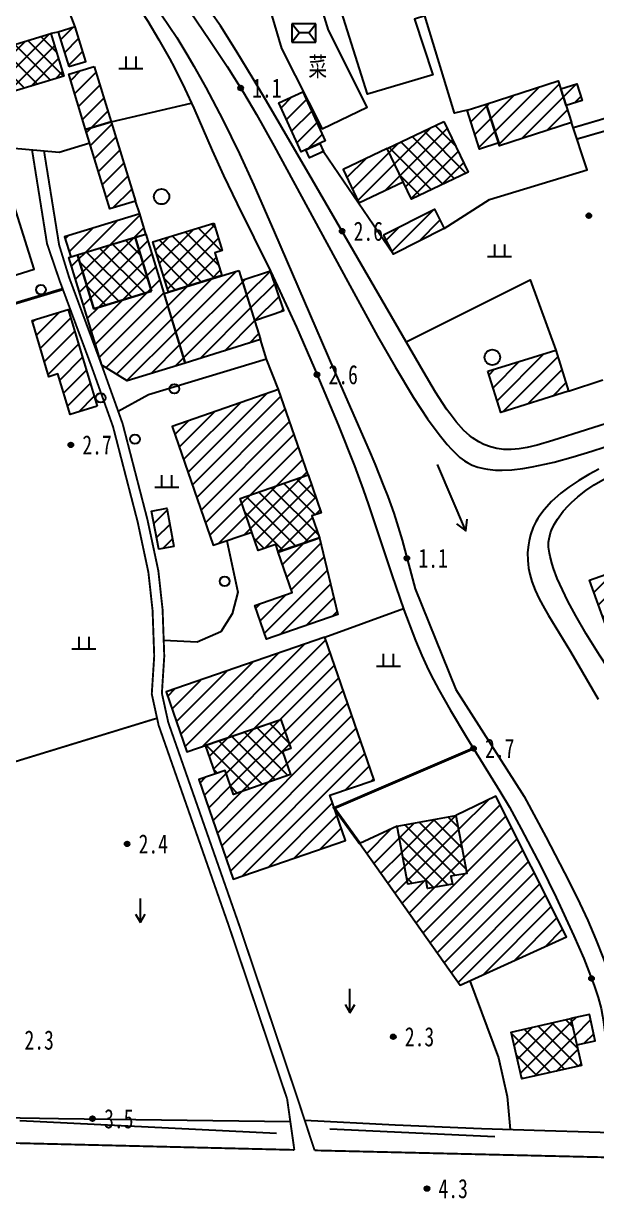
# Model space of a CAD drawing. Header units: metres. Extents: x 494039 to 619385, y 3351420 to 3402703.
# Drawn here: x 585342.3 to 585461.7, y 3394468.6 to 3394713.4 of the extents above; entities that cross this region are included whole.
import ezdxf
from ezdxf.enums import TextEntityAlignment as Align

# ---------------------------------------------------------------- set-up
doc = ezdxf.new("R2010")
doc.units = ezdxf.units.M
for name, pattern in [('2430', [0]), ('2450', [0]), ('4410a', [0]), ('4430', [0]), ('8521', [0]), ('9376', [0]), ('9610', [0])]:
    doc.linetypes.add(name, pattern=pattern)
for name, color, linetype in [('210100', 130, 'Continuous'), ('261000', 141, 'Continuous'), ('261301', 141, 'Continuous'), ('310300', 8, 'Continuous'), ('310500', 8, 'Continuous'), ('330400', 8, 'Continuous'), ('380201', 8, '2430'), ('380202', 8, '2450'), ('420500', 8, 'Continuous'), ('440100', 8, 'Continuous'), ('440300', 8, '4430'), ('510301', 8, 'Continuous'), ('720100', 8, 'Continuous'), ('760201', 8, '8521'), ('810100', 8, '9610'), ('810200', 8, 'Continuous'), ('810301', 8, 'Continuous'), ('810302', 8, 'Continuous'), ('810501', 8, 'Continuous'), ('810510', 8, 'Continuous')]:
    doc.layers.add(name, color=color, linetype=linetype)
pattern_1 = [(45, (0, 0), (-1.767766953, 1.767766953), []), (135, (0, 0), (-1.767766953, -1.767766953), [])]
pattern_2 = [(45, (0, 0), (-1.767766953, 1.767766953), [])]

# ---------------------------------------------------------------- blocks, each defined once
blk = doc.blocks.new('gc170')
at = {"linetype": 'Continuous'}
blk.add_circle((0, 0), 0.5, dxfattribs=at)
blk = doc.blocks.new('gu')
at = {"flags": 128}
for points in [[(3.75, 0), (-3.75, 0)], [(2.71, -0.6), (3.75, 0), (3.75, 0), (2.71, 0.6)]]:
    blk.add_lwpolyline(points, dxfattribs=at)
blk = doc.blocks.new('p_point')
for radius in [0.25, 0.2, 0.15, 0.1, 0.05]:
    blk.add_circle((0, 0), radius)
blk.add_point((0, 0))
blk = doc.blocks.new('gc120')
for p, q in [((0, 0), (0, 2.5)), ((-0.5, 0.87), (0, 0)), ((0, 0), (0.5, 0.87))]:
    blk.add_line(p, q)
blk = doc.blocks.new('vm')
at = {"linetype": 'Continuous'}
for p, q in [((-0.5, 0), (-0.5, 1.3)), ((0.5, 1.3), (0.5, 0)), ((1.25, 0), (-1.25, 0))]:
    blk.add_line(p, q, dxfattribs=at)
blk = doc.blocks.new('v1')
blk.add_circle((0, 0), 0.8)
blk = doc.blocks.new('mf')
for p, q in [((1.25, 0.95), (-1.25, 0.95)), ((-1.25, 0.95), (-1.25, -0.95)), ((0.5, 0), (-0.5, 0)), ((1.25, -0.95), (1.25, 0.95)), ((-1.25, -0.95), (1.25, -0.95))]:
    blk.add_line(p, q)
at = {"flags": 128}
for points in [[(-1.25, -0.95), (-0.5, 0), (-1.25, 0.95)], [(1.25, -0.95), (0.5, 0), (1.25, 0.95)]]:
    blk.add_lwpolyline(points, dxfattribs=at)
blk = doc.blocks.new('1-3&1-4')
at = {"layer": '310300', "linetype": 'Continuous'}
h = blk.add_hatch(dxfattribs=at)
h.set_pattern_fill('ANSI31', color=8, scale=20, style=0)
h.set_pattern_definition(pattern_2)
h.paths.add_polyline_path([(585351.7647, 3394704.4307), (585355.2574, 3394705.5086), (585353.0409, 3394712.6909), (585349.5482, 3394711.613)])
h = blk.add_hatch(dxfattribs=at)
h.set_pattern_fill('ANSI31', color=8, scale=20, style=0)
h.set_pattern_definition(pattern_2)
h.paths.add_polyline_path([(585357.0475, 3394704.4489), (585360.5641, 3394692.9301), (585355.2547, 3394691.3092), (585351.7382, 3394702.828)])
h = blk.add_hatch(dxfattribs=at)
h.set_pattern_fill('ANSI31', color=8, scale=20, style=0)
h.set_pattern_definition(pattern_2)
h.paths.add_polyline_path([(585438.7116, 3394696.6021), (585453.7372, 3394701.4246), (585456.5169, 3394692.7637), (585441.4914, 3394687.9412)])
h = blk.add_hatch(dxfattribs=at)
h.set_pattern_fill('ANSI31', color=8, scale=20, style=0)
h.set_pattern_definition(pattern_2)
h.paths.add_polyline_path([(585455.3767, 3394696.3164), (585454.2608, 3394699.7931), (585457.5796, 3394700.8582), (585458.6954, 3394697.3815)])
h = blk.add_hatch(dxfattribs=at)
h.set_pattern_fill('ANSI31', color=8, scale=20, style=0)
h.set_pattern_definition(pattern_2)
h.paths.add_polyline_path([(585400.5292, 3394699.1369), (585405.1854, 3394688.9412), (585400.1591, 3394686.6458), (585395.5028, 3394696.8415)])
h = blk.add_hatch(dxfattribs=at)
h.set_pattern_fill('ANSI31', color=8, scale=20, style=0)
h.set_pattern_definition(pattern_2)
h.paths.add_polyline_path([(585438.7116, 3394696.6021), (585441.3083, 3394688.5115), (585437.323, 3394687.2324), (585434.7264, 3394695.323)])
h = blk.add_hatch(dxfattribs=at)
h.set_pattern_fill('ANSI31', color=8, scale=20, style=0)
h.set_pattern_definition(pattern_2)
h.paths.add_polyline_path([(585355.2547, 3394691.3092), (585360.5641, 3394692.9301), (585365.6116, 3394676.3963), (585360.3023, 3394674.7754)])
h = blk.add_hatch(dxfattribs=at)
h.set_pattern_fill('ANSI31', color=8, scale=20, style=0)
h.set_pattern_definition(pattern_2)
h.paths.add_polyline_path([(585401.1383, 3394687.093), (585404.0674, 3394688.4306), (585404.844, 3394686.7301), (585401.9149, 3394685.3925)])
h = blk.add_hatch(dxfattribs=at)
h.set_pattern_fill('ANSI31', color=8, scale=20, style=0)
h.set_pattern_definition(pattern_2)
h.paths.add_polyline_path([(585421.4132, 3394680.4035), (585418.0804, 3394687.3782), (585408.8739, 3394682.9791), (585412.2066, 3394676.0043)])
h = blk.add_hatch(dxfattribs=at)
h.set_pattern_fill('ANSI31', color=8, scale=20, style=0)
h.set_pattern_definition(pattern_2)
h.paths.add_polyline_path([(585367.795, 3394669.5335), (585366.5148, 3394673.7413), (585350.8612, 3394668.9789), (585352.1414, 3394664.7711)])
h = blk.add_hatch(dxfattribs=at)
h.set_pattern_fill('ANSI31', color=8, scale=20, style=0)
h.set_pattern_definition(pattern_2)
h.paths.add_polyline_path([(585417.3313, 3394669.3406), (585427.9069, 3394674.7153), (585429.9481, 3394670.699), (585419.3725, 3394665.3242)])
h = blk.add_hatch(dxfattribs=at)
h.set_pattern_fill('ANSI31', color=8, scale=20, style=0)
h.set_pattern_definition(pattern_2)
h.paths.add_polyline_path([(585368.9867, 3394657.6228), (585365.5691, 3394668.8563), (585367.8098, 3394669.538), (585375.9858, 3394642.6641), (585363.8844, 3394638.9824), (585358.5914, 3394642.2404), (585351.7711, 3394664.6585), (585353.5226, 3394665.1914), (585356.9402, 3394653.9578)])
h = blk.add_hatch(dxfattribs=at)
h.set_pattern_fill('ANSI31', color=8, scale=20, style=0)
h.set_pattern_definition(pattern_2)
h.paths.add_polyline_path([(585387.1827, 3394661.9677), (585391.6709, 3394647.5453), (585375.9858, 3394642.6641), (585371.5893, 3394657.1151)])
h = blk.add_hatch(dxfattribs=at)
h.set_pattern_fill('ANSI31', color=8, scale=20, style=0)
h.set_pattern_definition(pattern_2)
h.paths.add_polyline_path([(585387.8474, 3394659.8316), (585390.428, 3394651.5391), (585396.5325, 3394653.5988), (585393.7639, 3394661.8233)])
h = blk.add_hatch(dxfattribs=at)
h.set_pattern_fill('ANSI31', color=8, scale=20, style=0)
h.set_pattern_definition(pattern_2)
h.paths.add_polyline_path([(585357.6787, 3394633.667), (585351.9939, 3394631.9618), (585349.47, 3394640.3758), (585347.6149, 3394639.8193), (585344.1003, 3394651.536), (585351.6402, 3394653.7977)])
h = blk.add_hatch(dxfattribs=at)
h.set_pattern_fill('ANSI31', color=8, scale=20, style=0)
h.set_pattern_definition(pattern_2)
h.paths.add_polyline_path([(585439.0544, 3394640.9719), (585453.2058, 3394645.3666), (585455.8767, 3394636.7662), (585441.7253, 3394632.3715)])
h = blk.add_hatch(dxfattribs=at)
h.set_pattern_fill('ANSI31', color=8, scale=20, style=0)
h.set_pattern_definition(pattern_2)
h.paths.add_polyline_path([(585401.6109, 3394619.3401), (585395.4577, 3394637.125), (585373.2793, 3394629.4517), (585381.8498, 3394604.6798), (585389.8601, 3394607.4512), (585387.4427, 3394614.4382)])
h = blk.add_hatch(dxfattribs=at)
h.set_pattern_fill('ANSI31', color=8, scale=20, style=0)
h.set_pattern_definition(pattern_2)
h.paths.add_polyline_path([(585373.6418, 3394604.4609), (585370.484, 3394603.8646), (585368.9844, 3394611.806), (585372.1422, 3394612.4023)])
h = blk.add_hatch(dxfattribs=at)
h.set_pattern_fill('ANSI31', color=8, scale=20, style=0)
h.set_pattern_definition(pattern_2)
h.paths.add_polyline_path([(585403.9601, 3394606.2574), (585407.8206, 3394590.2497), (585392.9563, 3394585.1069), (585390.5192, 3394592.1509), (585398.2862, 3394594.8381), (585395.3643, 3394603.2834)])
h = blk.add_hatch(dxfattribs=at)
h.set_pattern_fill('ANSI31', color=8, scale=20, style=0)
h.set_pattern_definition(pattern_2)
h.paths.add_polyline_path([(585469.8716, 3394588.4422), (585464.1886, 3394586.414), (585460.2619, 3394597.4168), (585465.9449, 3394599.445)])
h = blk.add_hatch(dxfattribs=at)
h.set_pattern_fill('ANSI31', color=8, scale=20, style=0)
h.set_pattern_definition(pattern_2)
h.paths.add_polyline_path([(585395.9061, 3394568.4236), (585398.0111, 3394562.3186), (585396.2959, 3394561.7272), (585397.9607, 3394556.899), (585386.0665, 3394552.7979), (585384.3473, 3394557.784), (585378.8489, 3394555.8882), (585386.0077, 3394535.1258), (585409.3762, 3394543.1833), (585406.1297, 3394552.5986), (585415.352, 3394555.7785), (585405.0958, 3394585.524), (585372.06, 3394574.1333), (585376.3532, 3394561.6818)])
h = blk.add_hatch(dxfattribs=at)
h.set_pattern_fill('ANSI31', color=8, scale=20, style=0)
h.set_pattern_definition(pattern_2)
h.paths.add_polyline_path([(585432.4114, 3394548.4163), (585434.6536, 3394536.333), (585431.3673, 3394535.7232), (585431.6667, 3394534.1099), (585426.4896, 3394533.1492), (585426.1819, 3394534.8076), (585422.3622, 3394534.0988), (585420.1284, 3394546.1371), (585412.3893, 3394542.5441), (585433.2676, 3394513.0334), (585455.4506, 3394523.0808), (585440.6865, 3394552.4398)])
h = blk.add_hatch(dxfattribs=at)
h.set_pattern_fill('ANSI31', color=8, scale=20, style=0)
h.set_pattern_definition(pattern_2)
h.paths.add_polyline_path([(585456.3616, 3394506.0683), (585457.5996, 3394500.5887), (585461.4431, 3394501.457), (585460.2052, 3394506.9366)])
at = {"layer": '310500', "linetype": 'Continuous'}
h = blk.add_hatch(dxfattribs=at)
h.set_pattern_fill('ANSI37', color=8, scale=20, style=0)
h.set_pattern_definition(pattern_1)
h.paths.add_polyline_path([(585348.0124, 3394711.3416), (585350.7392, 3394702.4635), (585339.255, 3394698.9363), (585336.5283, 3394707.8145)])
h = blk.add_hatch(dxfattribs=at)
h.set_pattern_fill('ANSI37', color=8, scale=20, style=0)
h.set_pattern_definition(pattern_1)
h.paths.add_polyline_path([(585429.8596, 3394693.0067), (585434.9206, 3394682.4151), (585423.1414, 3394676.7867), (585418.0804, 3394687.3782)])
h = blk.add_hatch(dxfattribs=at)
h.set_pattern_fill('ANSI37', color=8, scale=20, style=0)
h.set_pattern_definition(pattern_1)
h.paths.add_polyline_path([(585381.9464, 3394671.8349), (585383.7307, 3394666.1011), (585382.1814, 3394665.619), (585383.6589, 3394660.8711), (585372.5235, 3394657.4058), (585369.2617, 3394667.8874)])
h = blk.add_hatch(dxfattribs=at)
h.set_pattern_fill('ANSI37', color=8, scale=20, style=0)
h.set_pattern_definition(pattern_1)
h.paths.add_polyline_path([(585368.9867, 3394657.6228), (585356.9402, 3394653.9578), (585353.5226, 3394665.1914), (585365.5691, 3394668.8563)])
h = blk.add_hatch(dxfattribs=at)
h.set_pattern_fill('ANSI37', color=8, scale=20, style=0)
h.set_pattern_definition(pattern_1)
h.paths.add_polyline_path([(585401.6109, 3394619.3401), (585404.3305, 3394611.4795), (585402.3861, 3394610.8068), (585403.9601, 3394606.2574), (585395.3928, 3394603.2933), (585394.8442, 3394604.8787), (585391.1878, 3394603.6137), (585387.4427, 3394614.4382)])
h = blk.add_hatch(dxfattribs=at)
h.set_pattern_fill('ANSI37', color=8, scale=20, style=0)
h.set_pattern_definition(pattern_1)
h.paths.add_polyline_path([(585395.9061, 3394568.4236), (585398.0111, 3394562.3186), (585396.2959, 3394561.7272), (585397.9607, 3394556.899), (585386.0665, 3394552.7979), (585384.3473, 3394557.784), (585382.299, 3394557.0778), (585380.2485, 3394563.0249)])
h = blk.add_hatch(dxfattribs=at)
h.set_pattern_fill('ANSI37', color=8, scale=20, style=0)
h.set_pattern_definition(pattern_1)
h.paths.add_polyline_path([(585432.4114, 3394548.4163), (585434.6536, 3394536.333), (585431.3673, 3394535.7232), (585431.6667, 3394534.1099), (585426.4896, 3394533.1492), (585426.1819, 3394534.8076), (585422.3622, 3394534.0988), (585420.1284, 3394546.1371)])
h = blk.add_hatch(dxfattribs=at)
h.set_pattern_fill('ANSI37', color=8, scale=20, style=0)
h.set_pattern_definition(pattern_1)
h.paths.add_polyline_path([(585456.3616, 3394506.0683), (585458.5659, 3394496.3112), (585446.1418, 3394493.5043), (585443.9375, 3394503.2614)])
at = {"layer": '210100', "color": 141, "linetype": 'Continuous', "flags": 128}
for points, elevation in [([(585367.0064, 3394730.6834), (585381.0083, 3394710.0841), (585384.7427, 3394704.4193), (585388.1121, 3394699.0415), (585390.8252, 3394694.4185), (585394.5023, 3394687.8723), (585409.8659, 3394659.5659), (585416.0922, 3394648.2655), (585419.7586, 3394641.8419), (585423.5682, 3394635.5111), (585426.5132, 3394631.0252), (585428.8931, 3394627.7781), (585430.604, 3394625.6987), (585431.5088, 3394624.6929), (585432.1677, 3394624.0059), (585433.2394, 3394623.0067), (585434.1861, 3394622.2775), (585434.8687, 3394621.8502), (585435.7754, 3394621.4021), (585436.9734, 3394620.9683), (585438.2231, 3394620.658), (585438.9891, 3394620.5244), (585440.6668, 3394620.3532), (585442.0148, 3394620.3182), (585444.0407, 3394620.408), (585446.3147, 3394620.6716), (585448.3045, 3394621.0071), (585450.9365, 3394621.5596), (585452.9002, 3394622.0366), (585456.8056, 3394623.1119), (585460.6854, 3394624.3078), (585463.258, 3394625.1565)], 1.2211), ([(585462.2077, 3394620.5188), (585460.0691, 3394619.4211), (585457.9841, 3394618.2175), (585455.8991, 3394616.8252), (585454.2523, 3394615.5508), (585452.3347, 3394613.8101), (585450.7867, 3394612.1018), (585449.8745, 3394610.8838), (585449.4612, 3394610.2495), (585449.0797, 3394609.5971), (585448.5225, 3394608.4674), (585447.9469, 3394606.8664), (585447.6401, 3394605.6044), (585447.5023, 3394604.8008), (585447.3482, 3394603.1762), (585447.3552, 3394601.5513), (585447.4199, 3394600.7477), (585447.5275, 3394599.9477), (585447.7883, 3394598.677), (585448.2439, 3394597.1273), (585448.576, 3394596.2148), (585448.9458, 3394595.3133), (585449.7794, 3394593.5377), (585450.8734, 3394591.5004), (585451.7105, 3394590.0599), (585456.2549, 3394582.5527), (585462.0299, 3394572.6106)], 1.2211), ([(585371.0761, 3394715.2221), (585374.2191, 3394710.4731), (585376.5381, 3394706.6862), (585377.8224, 3394704.494), (585380.312, 3394700.0599), (585383.8589, 3394693.3091), (585387.2784, 3394686.2538), (585390.2742, 3394679.7111), (585394.6229, 3394669.8392), (585406.9497, 3394641.2114), (585414.3191, 3394624.4577), (585415.5105, 3394621.639), (585417.3424, 3394617.1034), (585418.2119, 3394614.8197), (585419.4387, 3394611.3677), (585420.0974, 3394609.3499), (585421.1725, 3394605.7224), (585423.8994, 3394595.592)], 1.1752)]:
    blk.add_lwpolyline(points, dxfattribs=dict(at, elevation=elevation))
blk.add_lwpolyline([(585423.8994, 3394595.592), (585432.4043, 3394574.6554), (585446.632, 3394552.3538), (585451.1253, 3394543.9575), (585455.0581, 3394536.4593), (585457.6681, 3394531.2509), (585459.8822, 3394526.5037), (585461.5876, 3394522.5397), (585463.1761, 3394518.5293), (585464.3401, 3394515.287), (585464.8749, 3394513.6526), (585465.5996, 3394511.1804), (585466.1127, 3394509.0969), (585466.5231, 3394506.9963), (585467.5553, 3394499.9206), (585468.0482, 3394497.1141), (585468.5748, 3394494.9048), (585468.9835, 3394493.5669), (585469.7548, 3394491.4673), (585470.8884, 3394488.8112), (585476.4789, 3394476.8915)], dxfattribs=at)
at = {"layer": '261000', "color": 141, "linetype": 'Continuous', "flags": 128}
blk.add_lwpolyline([(585390.7147, 3394727.5142), (585383.7025, 3394725.0484), (585371.4987, 3394743.6144), (585366.6501, 3394759.9482), (585361.1765, 3394772.9929), (585385.7363, 3394779.2805), (585456.4607, 3394797.3869), (585481.2062, 3394733.2625), (585428.8188, 3394718.3826), (585425.9245, 3394714.973), (585423.7597, 3394714.3222), (585427.5673, 3394702.7168), (585413.971, 3394698.6503), (585404.8115, 3394727.7555), (585402.6417, 3394726.9691), (585401.6619, 3394729.7407), (585391.0496, 3394725.9918)], close=True, dxfattribs=at)
at = {"layer": '310300', "color": 8, "linetype": 'Continuous', "flags": 128}
for points, elevation in [([(585351.7647, 3394704.4307), (585355.2574, 3394705.5086), (585353.0409, 3394712.6909), (585349.5482, 3394711.613)], 5.7326), ([(585357.0475, 3394704.4489), (585360.5641, 3394692.9301), (585355.2547, 3394691.3092), (585351.7382, 3394702.828)], 5.7326), ([(585438.7116, 3394696.6021), (585453.7372, 3394701.4246), (585456.5169, 3394692.7637), (585441.4914, 3394687.9412)], 5.9597), ([(585400.5292, 3394699.1369), (585405.1854, 3394688.9412), (585400.1591, 3394686.6458), (585395.5028, 3394696.8415)], 5.2711), ([(585355.2547, 3394691.3092), (585360.5641, 3394692.9301), (585365.6116, 3394676.3963), (585360.3023, 3394674.7754)], 5.0961), ([(585401.1383, 3394687.093), (585404.0674, 3394688.4306), (585404.844, 3394686.7301), (585401.9149, 3394685.3925)], 5.2711), ([(585421.4132, 3394680.4035), (585418.0804, 3394687.3782), (585408.8739, 3394682.9791), (585412.2066, 3394676.0043)], 5.2711), ([(585367.795, 3394669.5335), (585366.5148, 3394673.7413), (585350.8612, 3394668.9789), (585352.1414, 3394664.7711)], 5.7749), ([(585417.3313, 3394669.3406), (585427.9069, 3394674.7153), (585429.9481, 3394670.699), (585419.3725, 3394665.3242)], 5.2711), ([(585368.9867, 3394657.6228), (585365.5691, 3394668.8563), (585367.8098, 3394669.538), (585375.9858, 3394642.6641), (585363.8844, 3394638.9824), (585358.5914, 3394642.2404), (585351.7711, 3394664.6585), (585353.5226, 3394665.1914), (585356.9402, 3394653.9578)], 5.7749), ([(585387.1827, 3394661.9677), (585391.6709, 3394647.5453), (585375.9858, 3394642.6641), (585371.5893, 3394657.1151)], 5.7749), ([(585387.8474, 3394659.8316), (585390.428, 3394651.5391), (585396.5325, 3394653.5988), (585393.7639, 3394661.8233)], 5.5056), ([(585357.6787, 3394633.667), (585351.9939, 3394631.9618), (585349.47, 3394640.3758), (585347.6149, 3394639.8193), (585344.1003, 3394651.536), (585351.6402, 3394653.7977)], 5.5056), ([(585439.0544, 3394640.9719), (585453.2058, 3394645.3666), (585455.8767, 3394636.7662), (585441.7253, 3394632.3715)], 6.81), ([(585401.6109, 3394619.3401), (585395.4577, 3394637.125), (585373.2793, 3394629.4517), (585381.8498, 3394604.6798), (585389.8601, 3394607.4512), (585387.4427, 3394614.4382)], 5.5056), ([(585373.6418, 3394604.4609), (585370.484, 3394603.8646), (585368.9844, 3394611.806), (585372.1422, 3394612.4023)], 5.5056), ([(585403.9601, 3394606.2574), (585407.8206, 3394590.2497), (585392.9563, 3394585.1069), (585390.5192, 3394592.1509), (585398.2862, 3394594.8381), (585395.3643, 3394603.2834)], 6.0347), ([(585469.8716, 3394588.4422), (585464.1886, 3394586.414), (585460.2619, 3394597.4168), (585465.9449, 3394599.445)], 5.899), ([(585395.9061, 3394568.4236), (585398.0111, 3394562.3186), (585396.2959, 3394561.7272), (585397.9607, 3394556.899), (585386.0665, 3394552.7979), (585384.3473, 3394557.784), (585378.8489, 3394555.8882), (585386.0077, 3394535.1258), (585409.3762, 3394543.1833), (585406.1297, 3394552.5986), (585415.352, 3394555.7785), (585405.0958, 3394585.524), (585372.06, 3394574.1333), (585376.3532, 3394561.6818)], 6.0347), ([(585432.4114, 3394548.4163), (585434.6536, 3394536.333), (585431.3673, 3394535.7232), (585431.6667, 3394534.1099), (585426.4896, 3394533.1492), (585426.1819, 3394534.8076), (585422.3622, 3394534.0988), (585420.1284, 3394546.1371), (585412.3893, 3394542.5441), (585433.2676, 3394513.0334), (585455.4506, 3394523.0808), (585440.6865, 3394552.4398)], 6.0347), ([(585456.3616, 3394506.0683), (585457.5996, 3394500.5887), (585461.4431, 3394501.457), (585460.2052, 3394506.9366)], 7.5914)]:
    blk.add_lwpolyline(points, close=True, dxfattribs=dict(at, elevation=elevation))
for points in [[(585455.3767, 3394696.3164), (585454.2608, 3394699.7931), (585457.5796, 3394700.8582), (585458.6954, 3394697.3815)], [(585438.7116, 3394696.6021), (585441.3083, 3394688.5115), (585437.323, 3394687.2324), (585434.7264, 3394695.323)]]:
    blk.add_lwpolyline(points, close=True, dxfattribs=at)
at = {"layer": '310500', "color": 8, "linetype": 'Continuous', "flags": 128}
blk.add_lwpolyline([(585348.0124, 3394711.3416), (585350.7392, 3394702.4635), (585339.255, 3394698.9363), (585336.5283, 3394707.8145)], close=True, dxfattribs=at)
for points, elevation in [([(585429.8596, 3394693.0067), (585434.9206, 3394682.4151), (585423.1414, 3394676.7867), (585418.0804, 3394687.3782)], 11.6246), ([(585381.9464, 3394671.8349), (585383.7307, 3394666.1011), (585382.1814, 3394665.619), (585383.6589, 3394660.8711), (585372.5235, 3394657.4058), (585369.2617, 3394667.8874)], 13.5287), ([(585368.9867, 3394657.6228), (585356.9402, 3394653.9578), (585353.5226, 3394665.1914), (585365.5691, 3394668.8563)], 14.9805), ([(585401.6109, 3394619.3401), (585404.3305, 3394611.4795), (585402.3861, 3394610.8068), (585403.9601, 3394606.2574), (585395.3928, 3394603.2933), (585394.8442, 3394604.8787), (585391.1878, 3394603.6137), (585387.4427, 3394614.4382)], 14.5115), ([(585395.9061, 3394568.4236), (585398.0111, 3394562.3186), (585396.2959, 3394561.7272), (585397.9607, 3394556.899), (585386.0665, 3394552.7979), (585384.3473, 3394557.784), (585382.299, 3394557.0778), (585380.2485, 3394563.0249)], 14.098), ([(585432.4114, 3394548.4163), (585434.6536, 3394536.333), (585431.3673, 3394535.7232), (585431.6667, 3394534.1099), (585426.4896, 3394533.1492), (585426.1819, 3394534.8076), (585422.3622, 3394534.0988), (585420.1284, 3394546.1371)], 13.741), ([(585456.3616, 3394506.0683), (585458.5659, 3394496.3112), (585446.1418, 3394493.5043), (585443.9375, 3394503.2614)], 10.6826)]:
    blk.add_lwpolyline(points, close=True, dxfattribs=dict(at, elevation=elevation))
at = {"layer": '330400', "color": 8, "linetype": 'Continuous', "flags": 128}
for points, elevation in [([(585391.6998, 3394723.0356), (585396.0568, 3394708.1959), (585404.5123, 3394691.4664), (585413.9135, 3394695.9664), (585405.821, 3394712.0295), (585401.4656, 3394726.3558)], 4.4893), ([(585329.1516, 3394693.8558), (585339.665, 3394660.679), (585344.5571, 3394662.2292), (585334.0437, 3394695.406)], 3.3987)]:
    blk.add_lwpolyline(points, close=True, dxfattribs=dict(at, elevation=elevation))
at = {"layer": '380201', "color": 8, "linetype": '2430', "const_width": 0.6, "flags": 128}
blk.add_lwpolyline([(585436.0739, 3394562.3644), (585407.0517, 3394549.9247), (585412.3893, 3394542.5441)], dxfattribs=at)
at = {"layer": '380202', "color": 8, "linetype": '2450', "flags": 128}
for points in [[(585434.7264, 3394695.323), (585432.1094, 3394694.7336), (585425.9245, 3394714.973), (585428.8188, 3394718.3826), (585481.2062, 3394733.2625)], [(585336.1503, 3394697.9828), (585339.6191, 3394687.4951), (585349.7653, 3394686.6007), (585356.0937, 3394688.5612)], [(585429.9481, 3394670.699), (585439.415, 3394676.7453), (585459.7477, 3394682.9208), (585456.5169, 3394692.7637)], [(585404.844, 3394686.7301), (585419.3725, 3394665.3242)]]:
    blk.add_lwpolyline(points, dxfattribs=at)
at = {"layer": '380202', "color": 8, "linetype": '2450', "elevation": 5.7316, "flags": 128}
blk.add_lwpolyline([(585349.5482, 3394711.613), (585348.0124, 3394711.3416)], dxfattribs=at)
at = {"layer": '420500', "color": 8, "linetype": 'Continuous', "const_width": 0.4, "flags": 128}
for points in [[(585206.3575, 3394482.8922), (585241.4146, 3394482.5547), (585398.7354, 3394478.7138)], [(585402.9546, 3394478.6134), (585471.3618, 3394476.9849)]]:
    blk.add_lwpolyline(points, dxfattribs=at)
at = {"layer": '440100', "color": 8, "linetype": '4410a', "const_width": 0.4, "elevation": 3.5681, "flags": 128}
blk.add_lwpolyline([(585456.866, 3394691.7003), (585488.3429, 3394700.9391), (585493.9622, 3394704.8141)], dxfattribs=at)
at = {"layer": '440100', "color": 8, "linetype": 'Continuous', "const_width": 0.4, "elevation": 3.5681, "flags": 128}
blk.add_lwpolyline([(585457.6434, 3394689.3316), (585490.3392, 3394698.7533), (585496.1269, 3394698.381)], dxfattribs=at)
at = {"layer": '440100', "color": 8, "linetype": '4410a', "const_width": 0.4, "flags": 128}
for points in [[(585344.0755, 3394687.1022), (585347.2049, 3394667.5147), (585349.8457, 3394659.7674)], [(585349.8457, 3394659.7674), (585356.6248, 3394641.5238), (585360.958, 3394629.3925), (585366.0951, 3394609.5283), (585368.3262, 3394599.0491), (585369.1948, 3394591.1527), (585369.539, 3394581.6266), (585369.029, 3394573.6932), (585370.4534, 3394567.1925), (585385.1633, 3394525.1499), (585397.2315, 3394489.3297)], [(585397.2315, 3394489.3297), (585398.7354, 3394478.7138)]]:
    blk.add_lwpolyline(points, dxfattribs=at)
at = {"layer": '440100', "color": 8, "linetype": 'Continuous', "const_width": 0.4, "flags": 128}
for points in [[(585346.5716, 3394686.8822), (585349.7235, 3394667.2611), (585351.8077, 3394660.4965)], [(585351.8077, 3394660.4965), (585358.5914, 3394642.2404), (585362.9608, 3394630.0078), (585368.1329, 3394610.0085), (585370.3953, 3394599.3823), (585371.2838, 3394591.3051), (585371.6346, 3394581.5972), (585371.1367, 3394573.8531), (585372.4706, 3394567.7653), (585387.1432, 3394525.829), (585399.215, 3394489.998)], [(585399.215, 3394489.998), (585402.9546, 3394478.6134)]]:
    blk.add_lwpolyline(points, dxfattribs=at)
at = {"layer": '440300', "color": 8, "linetype": '4430', "const_width": 0.6, "elevation": 3.3525, "flags": 128}
blk.add_lwpolyline([(585350.4804, 3394658.0593), (585265.0988, 3394632.4244), (585166.4862, 3394603.1585)], dxfattribs=at)
at = {"layer": '760201', "color": 8, "linetype": '8521', "flags": 128}
for points in [[(585501.3592, 3394476.4375), (585500.4802, 3394478.9415), (585499.626, 3394481.6294), (585499.3471, 3394482.6457), (585498.9223, 3394484.5263), (585498.6438, 3394486.0987), (585498.4795, 3394487.3366), (585498.2359, 3394490.1475), (585497.9629, 3394494.5421), (585497.8254, 3394496.104), (585497.5362, 3394498.2715), (585497.1534, 3394500.1028), (585496.7836, 3394501.3742), (585496.5158, 3394502.1409), (585495.8924, 3394503.647), (585495.1606, 3394505.1093), (585494.3269, 3394506.5175), (585493.3939, 3394507.8592), (585492.89, 3394508.5007), (585492.1187, 3394509.3852), (585490.9062, 3394510.5925), (585487.7722, 3394513.3677), (585486.2184, 3394514.8777), (585485.569, 3394515.5993), (585484.3608, 3394517.1073), (585482.7266, 3394519.5005), (585481.484, 3394521.5882), (585480.0915, 3394524.1808), (585478.3404, 3394527.7597), (585477.2795, 3394530.0618), (585474.1943, 3394537.133), (585473.9225, 3394537.9997), (585473.8626, 3394538.3386), (585473.856, 3394538.9417), (585473.9937, 3394539.4643), (585474.2661, 3394539.9572), (585474.6861, 3394540.4605), (585475.2933, 3394540.9966), (585475.8826, 3394541.4121), (585476.8339, 3394541.9514), (585477.3975, 3394542.2118), (585478.624, 3394542.6713), (585480.567, 3394543.2398), (585484.1055, 3394544.1187), (585489.1773, 3394545.2075), (585495.7673, 3394546.5452), (585500.8529, 3394547.6749), (585503.7068, 3394548.4128), (585506.4957, 3394549.2629), (585507.8565, 3394549.7453), (585509.8421, 3394550.563), (585511.1202, 3394551.1856), (585512.3534, 3394551.8843), (585513.5328, 3394552.6737), (585514.0992, 3394553.1077), (585517.2721, 3394556.0128), (585518.4543, 3394556.8555), (585519.7087, 3394557.5812), (585521.354, 3394558.3663), (585522.3716, 3394558.7915), (585526.9026, 3394560.4946), (585528.9837, 3394561.3475), (585531.0028, 3394562.3506), (585532.2925, 3394563.1463), (585532.915, 3394563.5934), (585534.0151, 3394564.5234), (585534.956, 3394565.5796), (585535.5053, 3394566.5273), (585535.7263, 3394567.2112), (585535.8008, 3394567.8447), (585535.7748, 3394568.326), (585535.7197, 3394568.6342), (585535.5327, 3394569.1759), (585535.1513, 3394569.7044), (585534.7945, 3394569.9468), (585534.5491, 3394570.0502), (585533.9581, 3394570.1889), (585533.5179, 3394570.2339), (585532.657, 3394570.2586), (585530.8449, 3394570.1945), (585529.098, 3394570.0059), (585527.9629, 3394569.8234), (585525.7474, 3394569.3507), (585523.3175, 3394568.6906), (585519.8694, 3394567.5915), (585502.2803, 3394561.5223), (585499.6644, 3394560.6579), (585495.0422, 3394559.2219), (585491.0093, 3394558.1205), (585488.2632, 3394557.4927), (585486.8665, 3394557.223), (585485.2079, 3394556.9622), (585484.5518, 3394556.9023), (585483.4828, 3394556.92), (585482.7321, 3394557.0657), (585482.2253, 3394557.254), (585481.4683, 3394557.6721), (585480.636, 3394558.2692), (585479.2521, 3394559.41), (585478.375, 3394560.2092), (585476.7093, 3394561.8831), (585474.3795, 3394564.5371), (585472.1906, 3394567.3099), (585468.7372, 3394572.0918), (585465.7578, 3394576.4944), (585462.3146, 3394581.8156), (585459.5697, 3394586.2529), (585457.3802, 3394590.0011), (585455.7282, 3394593.0547), (585454.0341, 3394596.5832), (585453.5233, 3394597.7902), (585452.7515, 3394599.8474), (585452.4469, 3394600.7825), (585452.0122, 3394602.3831), (585451.8771, 3394603.0469), (585451.7236, 3394604.2766), (585451.7193, 3394605.3052), (585451.8003, 3394606.023), (585452.1, 3394607.2486), (585452.3169, 3394607.8487), (585452.8663, 3394609.0223), (585453.5477, 3394610.1582), (585454.7658, 3394611.783), (585455.8369, 3394612.972), (585456.485, 3394613.6179), (585457.7685, 3394614.7691), (585459.4604, 3394616.0793), (585461.2094, 3394617.2535), (585463.0038, 3394618.321), (585465.4521, 3394619.6165), (585469.5341, 3394621.4983), (585473.1634, 3394622.9754), (585482.8857, 3394626.6212), (585484.5562, 3394627.2978), (585487.0235, 3394628.3837), (585489.0295, 3394629.3806), (585491.3509, 3394630.7335), (585493.253, 3394632.0904), (585493.7677, 3394632.5167), (585494.5446, 3394633.2704), (585495.0611, 3394633.9192), (585495.4777, 3394634.645), (585495.7202, 3394635.292), (585495.827, 3394635.746), (585495.9027, 3394636.551), (585495.8838, 3394636.9477), (585495.7584, 3394637.5694), (585495.5654, 3394638.0076), (585495.293, 3394638.3594), (585494.9189, 3394638.6378), (585494.3848, 3394638.8664), (585494.0223, 3394638.9636), (585493.2132, 3394639.0904), (585492.2921, 3394639.1498), (585490.947, 3394639.1064), (585489.6385, 3394638.9305), (585488.783, 3394638.7528), (585487.1033, 3394638.2852), (585484.84, 3394637.4791), (585482.0126, 3394636.3682), (585477.296, 3394634.6189), (585470.776, 3394632.368), (585466.6109, 3394630.9853), (585452.5877, 3394626.5139), (585449.2999, 3394625.5556), (585447.2287, 3394625.0692), (585445.5619, 3394624.7921), (585443.8853, 3394624.6536), (585442.4093, 3394624.6791), (585440.9533, 3394624.8642), (585439.6095, 3394625.1846), (585438.2483, 3394625.6792), (585437.1851, 3394626.2148), (585435.8693, 3394627.0787), (585435.249, 3394627.5659), (585434.0725, 3394628.6331), (585432.4393, 3394630.4225), (585431.1722, 3394632.0449), (585430.4442, 3394633.0616), (585428.1459, 3394636.6059), (585425.5525, 3394640.9935), (585402.5325, 3394680.751), (585392.911, 3394697.2435), (585390.1812, 3394701.8489), (585386.61, 3394707.7328), (585383.3155, 3394712.8879), (585381.5074, 3394715.5504), (585378.2499, 3394720.1505), (585370.1826, 3394731.2181), (585366.4483, 3394736.457), (585365.0837, 3394738.4409), (585362.8843, 3394741.7881), (585360.8297, 3394745.2143), (585360.0788, 3394746.5945), (585358.7001, 3394749.3638), (585357.1082, 3394752.8974), (585355.0272, 3394757.9253), (585349.6599, 3394771.7327), (585347.3377, 3394777.5206), (585345.1292, 3394782.5819), (585342.1356, 3394788.694), (585338.976, 3394794.7263), (585334.5064, 3394802.957), (585329.9343, 3394811.1251), (585326.9406, 3394816.264), (585323.6573, 3394821.5513), (585316.4508, 3394832.3994), (585313.6596, 3394836.686), (585312.4488, 3394838.6208), (585310.6896, 3394841.5786), (585309.7376, 3394843.2905), (585308.6002, 3394845.5095), (585307.6771, 3394847.5718), (585307.0513, 3394849.2498), (585306.5605, 3394850.9521), (585306.2179, 3394852.897), (585306.1439, 3394854.3659), (585306.2312, 3394855.7269), (585306.4548, 3394856.9941), (585306.6213, 3394857.6234), (585307.2116, 3394859.164), (585307.8891, 3394860.28), (585308.3549, 3394860.8092), (585308.7229, 3394861.1279), (585309.3109, 3394861.5043), (585309.692, 3394861.6908), (585310.7123, 3394862.0609), (585311.4258, 3394862.2572), (585331.7287, 3394867.0872), (585338.0341, 3394868.6434), (585361.0993, 3394874.4939), (585372.4825, 3394877.3039), (585399.5365, 3394883.7891), (585403.8755, 3394884.8062), (585408.7895, 3394885.8742), (585410.9751, 3394886.2945), (585414.2458, 3394886.8218), (585416.9567, 3394887.1259), (585419.1098, 3394887.245), (585421.2434, 3394887.217), (585423.3507, 3394886.9976), (585424.9089, 3394886.6735), (585426.5953, 3394886.1197), (585427.7241, 3394885.6017), (585428.7208, 3394885.0174), (585429.5768, 3394884.3857), (585430.1994, 3394883.8195), (585430.923, 3394883.0172), (585431.6069, 3394882.0898), (585432.2532, 3394881.0255), (585433.039, 3394879.3923), (585433.3699, 3394878.5507), (585433.9309, 3394876.8269), (585434.3837, 3394875.0594), (585434.6686, 3394873.7116), (585435.2093, 3394870.5163), (585436.3392, 3394862.6749), (585436.8694, 3394859.9557), (585437.2666, 3394858.3631), (585437.6738, 3394856.978), (585438.1258, 3394855.6099), (585439.1361, 3394852.914), (585440.2521, 3394850.2576), (585442.0558, 3394846.3202), (585447.8307, 3394834.6013), (585450.0524, 3394829.9894), (585451.8651, 3394825.9551), (585454.4177, 3394819.9218), (585455.3519, 3394817.9769), (585456.2343, 3394816.3757), (585457.2225, 3394814.8601), (585458.3505, 3394813.4576), (585459.2756, 3394812.5326), (585460.2321, 3394811.7492), (585461.8005, 3394810.7334), (585463.4747, 3394809.9324), (585464.7121, 3394809.5047), (585466.4575, 3394809.0951), (585468.2338, 3394808.8589), (585469.432, 3394808.7805), (585471.8548, 3394808.7762), (585474.3045, 3394808.9317), (585477.3919, 3394809.2896), (585481.1176, 3394809.8861), (585483.6057, 3394810.3536), (585489.1879, 3394811.5345), (585492.2613, 3394812.24), (585505.1608, 3394815.3457), (585509.3083, 3394816.2096), (585512.5724, 3394816.7511), (585515.4174, 3394817.0741), (585516.8631, 3394817.1692), (585518.5976, 3394817.2077), (585520.3938, 3394817.128), (585521.8735, 3394816.9284), (585523.0333, 3394816.6493), (585524.2509, 3394816.1858), (585525.1751, 3394815.6761), (585526.0402, 3394815.063), (585527.2424, 3394813.981), (585528.3487, 3394812.7423), (585529.8644, 3394810.67), (585531.0986, 3394808.6875), (585532.8028, 3394805.6117), (585534.292, 3394802.7299), (585536.7225, 3394797.7616), (585539.6576, 3394791.4372), (585541.2311, 3394787.927), (585543.6778, 3394782.2755), (585545.4418, 3394777.9697), (585546.8407, 3394774.2975), (585547.8893, 3394771.2709), (585548.4838, 3394769.3769), (585549.8763, 3394764.553), (585550.9846, 3394761.1878), (585551.3659, 3394760.2222), (585552.0756, 3394758.6819), (585552.7269, 3394757.5285), (585553.086, 3394756.9835), (585553.8829, 3394755.9688), (585554.8022, 3394755.0713), (585555.3151, 3394754.6736), (585556.0645, 3394754.199), (585557.8526, 3394753.2595)], [(585400.887, 3394484.908), (585419.7213, 3394483.9711), (585437.7029, 3394483.1701), (585450.8948, 3394482.7254), (585469.4028, 3394482.2341)]]:
    blk.add_lwpolyline(points, dxfattribs=at)
for points, elevation in [([(585115.7124, 3394823.9824), (585118.6592, 3394824.833), (585121.8591, 3394825.6558), (585124.331, 3394826.1489), (585126.3184, 3394826.4134), (585129.2883, 3394826.5699), (585131.4973, 3394826.5228), (585139.3837, 3394825.8652), (585142.5448, 3394825.8177), (585144.714, 3394825.9273), (585146.8751, 3394826.1325), (585150.1039, 3394826.5868), (585152.2496, 3394826.9691), (585154.3908, 3394827.4032), (585158.6626, 3394828.3939), (585163.9879, 3394829.7983), (585170.3649, 3394831.6351), (585187.3439, 3394836.806), (585194.4487, 3394838.901), (585198.1269, 3394839.931), (585205.4924, 3394841.8886), (585212.8741, 3394843.7138), (585218.7979, 3394845.0548), (585221.769, 3394845.6711), (585226.2416, 3394846.5031), (585228.4873, 3394846.8663), (585231.2462, 3394847.2498), (585235.303, 3394847.6777), (585237.3391, 3394847.8373), (585241.4212, 3394848.0549), (585245.5105, 3394848.1363), (585249.6005, 3394848.0678), (585253.1745, 3394847.8625), (585256.2308, 3394847.5543), (585259.4487, 3394847.0684), (585262.1445, 3394846.5157), (585264.5593, 3394845.8874), (585265.7496, 3394845.5234), (585267.6244, 3394844.8638), (585268.7335, 3394844.4162), (585270.3777, 3394843.6679), (585272.3844, 3394842.6241), (585274.7276, 3394841.2359), (585277.0055, 3394839.7231), (585279.2207, 3394838.1048), (585282.4246, 3394835.5094), (585284.4755, 3394833.6804), (585287.2992, 3394830.9102), (585289.352, 3394828.6849), (585291.3208, 3394826.3926), (585293.6884, 3394823.4533), (585296.4232, 3394819.8426), (585299.0677, 3394816.1625), (585302.0595, 3394811.7998), (585305.3652, 3394806.7346), (585307.7582, 3394802.8789), (585310.827, 3394797.6171), (585313.891, 3394792.0265), (585318.0468, 3394784.1186), (585324.491, 3394771.6486), (585329.2751, 3394762.6595), (585331.759, 3394758.2347), (585333.0386, 3394756.0507), (585335.7049, 3394751.7629), (585337.1084, 3394749.6718), (585338.5732, 3394747.6267), (585340.113, 3394745.6377), (585341.2631, 3394744.2594), (585343.2637, 3394742.0246), (585345.7669, 3394739.419), (585347.4779, 3394737.7127), (585353.561, 3394731.8029), (585356.5604, 3394728.8082), (585359.0497, 3394726.1735), (585361.0334, 3394723.9034), (585363.4534, 3394720.8293), (585365.4075, 3394718.0988), (585368.1745, 3394713.8792), (585370.4965, 3394710.0329), (585372.7011, 3394706.1155), (585373.7586, 3394704.1331), (585375.9235, 3394699.813), (585377.7869, 3394695.7585), (585381.6218, 3394686.9565), (585384.0067, 3394681.7127), (585386.8536, 3394675.8212), (585393.7639, 3394661.8233), (585395.728, 3394657.6606), (585399.1604, 3394650.1196), (585402.867, 3394641.6921), (585407.8812, 3394629.8187), (585411.2634, 3394621.2563), (585413.0622, 3394616.3171), (585414.1806, 3394613.0888), (585419.0435, 3394598.4969), (585421.5539, 3394591.2376), (585423.9698, 3394584.865), (585425.2889, 3394581.7267), (585426.3473, 3394579.4028), (585427.1699, 3394577.7139), (585428.8138, 3394574.5645), (585431.1792, 3394570.374), (585434.5912, 3394564.7235), (585441.5517, 3394553.4747), (585443.5391, 3394550.0959), (585446.0245, 3394545.6292), (585450.0781, 3394537.8556), (585453.3065, 3394531.2941), (585457.0012, 3394523.3214), (585459.036, 3394518.6045), (585460.1248, 3394515.9185), (585461.2129, 3394512.9927), (585462.0225, 3394510.4874), (585462.6347, 3394508.1815), (585462.9743, 3394506.5485), (585463.1752, 3394505.3124), (585463.8307, 3394499.7879), (585464.1232, 3394497.8374), (585464.3834, 3394496.5248), (585464.9507, 3394494.2753), (585465.6905, 3394491.8977), (585466.4732, 3394489.7086), (585468.8742, 3394483.6504), (585471.3618, 3394476.9849)], 2.6013), ([(585309.1876, 3394499.2617), (585309.0215, 3394495.5894), (585309.0779, 3394493.4686), (585309.2478, 3394491.9306), (585309.3857, 3394491.1634), (585309.7298, 3394489.8244), (585310.093, 3394488.7239), (585310.396, 3394488.1548), (585310.7248, 3394487.7557), (585311.2061, 3394487.3653), (585311.5228, 3394487.1732), (585312.3113, 3394486.8135), (585312.9202, 3394486.6021), (585314.2242, 3394486.257), (585314.9497, 3394486.1175), (585315.821, 3394485.9907), (585317.7113, 3394485.8315), (585321.5926, 3394485.7256), (585349.6011, 3394485.2866), (585397.8989, 3394484.6182)], 3.8953)]:
    blk.add_lwpolyline(points, dxfattribs=dict(at, elevation=elevation))
at = {"layer": '810100', "color": 8, "linetype": '9610', "flags": 128}
for points, elevation in [([(585353.0409, 3394712.6909), (585350.3622, 3394719.7926), (585361.0334, 3394723.9034)], 3.464), ([(585360.5641, 3394692.9301), (585377.266, 3394696.8326)], 3.464), ([(585366.5148, 3394673.7413), (585365.6116, 3394676.3963)], 3.464), ([(585422.0097, 3394647.1121), (585447.8772, 3394660.0103), (585453.2058, 3394645.3666)], 3.5681), ([(585392.9206, 3394643.4608), (585391.6709, 3394647.5453)], 3.464), ([(585395.4577, 3394637.125), (585392.9206, 3394643.4608), (585368.378, 3394636.0622), (585362.0597, 3394632.5306)], 3.464), ([(585455.8767, 3394636.7662), (585463.0329, 3394639.1791)], 3.5681), ([(585384.6515, 3394605.6491), (585386.9882, 3394594.9422), (585385.7666, 3394590.4036), (585383.418, 3394586.6782), (585378.4709, 3394584.4906), (585371.5177, 3394584.8319)], 3.464), ([(585435.2833, 3394513.9464), (585441.2945, 3394497.9063), (585443.0948, 3394489.8246), (585443.6986, 3394482.952)], 3.464)]:
    blk.add_lwpolyline(points, dxfattribs=dict(at, elevation=elevation))
blk.add_lwpolyline([(585405.0958, 3394585.524), (585421.4535, 3394591.5451)], dxfattribs=at)
at = {"layer": '810200', "color": 8, "linetype": 'Continuous', "const_width": 0.4, "flags": 128}
blk.add_lwpolyline([(585312.1153, 3394646.5406), (585338.6727, 3394559.0257), (585370.131, 3394568.6635)], dxfattribs=at)
at = {"layer": '810510', "color": 8, "linetype": '9376', "elevation": 3.5421, "flags": 128}
for points in [[(585395.0362, 3394482.1008), (585341.5584, 3394484.7673)], [(585406.1033, 3394483.1018), (585440.4866, 3394481.5082)]]:
    blk.add_lwpolyline(points, dxfattribs=at)
at = {"layer": '261301', "color": 141, "linetype": 'Continuous', "xscale": 2, "yscale": 2, "rotation": 293.0679122094161}
blk.add_blockref('gu', (585431.5015, 3394614.6249, 2.6597), dxfattribs=at)
at = {"layer": '330400', "color": 8, "linetype": 'Continuous', "xscale": 2, "yscale": 2}
blk.add_blockref('mf', (585400.7384, 3394711.4407), dxfattribs=at)
at = {"layer": '510301', "color": 8, "linetype": 'Continuous', "xscale": 2, "yscale": 2}
for p in [(585345.9307, 3394657.9399, 2.7907), (585358.3757, 3394635.4082, 2.7907), (585373.7372, 3394637.282, 2.7907), (585365.5252, 3394626.7915, 2.7907), (585384.2071, 3394597.1872, 2.7907)]:
    blk.add_blockref('gc170', p, dxfattribs=at)
at = {"layer": '720100', "color": 8, "linetype": 'Continuous', "xscale": 2, "yscale": 2, "zscale": 2}
for p in [(585387.5556, 3394699.9577, 1.1), (585460.0992, 3394673.3536, 2.3905), (585408.6848, 3394670.1274, 2.5922), (585403.4562, 3394640.244, 2.5922), (585352.162, 3394625.6071, 2.6573), (585422.1879, 3394601.9932, 1.1), (585436.0739, 3394562.3644, 2.7366), (585363.8892, 3394542.4714, 2.3517), (585460.6459, 3394514.4436, 2.6816), (585419.3535, 3394502.2926, 2.3314), (585356.6977, 3394485.2161, 3.4856), (585426.3708, 3394470.6542, 4.3285)]:
    blk.add_blockref('p_point', p, dxfattribs=at)
at = {"layer": '810301', "color": 8, "linetype": 'Continuous', "xscale": 2, "yscale": 2}
for p in [(585366.6728, 3394526.0632, 3.8025), (585410.3212, 3394507.2897, 3.8025)]:
    blk.add_blockref('gc120', p, dxfattribs=at)
at = {"layer": '810302', "color": 8, "linetype": 'Continuous', "xscale": 2, "yscale": 2}
for p in [(585364.6744, 3394703.948, 2.3659), (585441.51, 3394664.7771, 3.8025), (585372.1599, 3394616.7161, 2.3659), (585354.8839, 3394583.039, 2.3659), (585418.3405, 3394579.4442, 3.8187)]:
    blk.add_blockref('vm', p, dxfattribs=at)
at = {"layer": '810501', "color": 8, "linetype": 'Continuous', "xscale": 2, "yscale": 2}
for p in [(585371.0669, 3394677.3273, 3.5681), (585439.9871, 3394643.8482, 3.5681)]:
    blk.add_blockref('v1', p, dxfattribs=at)
at = {"color": 8, "width": 0.75}
blk.add_text('菜', height=4, dxfattribs=at).set_placement((585403.6186, 3394704.3997, 4.4893), align=Align.MIDDLE_CENTER)
at = {"layer": '720100', "color": 8, "width": 0.75}
for s, p in [('1.1', (585389.9556, 3394699.9577, 1.1)), ('2.6', (585411.0848, 3394670.1274, 2.5922)), ('2.6', (585405.8562, 3394640.244, 2.5922)), ('2.7', (585354.562, 3394625.6071, 2.6573)), ('1.1', (585424.5879, 3394601.9932, 1.1)), ('2.7', (585438.4739, 3394562.3644, 2.7366)), ('2.4', (585366.2892, 3394542.4714, 2.3517)), ('2.3', (585421.7535, 3394502.2926, 2.3314)), ('2.3', (585342.5049, 3394501.6095, 2.3195)), ('3.5', (585359.0977, 3394485.2161, 3.4856)), ('4.3', (585428.7708, 3394470.6542, 4.3285))]:
    blk.add_text(s, height=4, dxfattribs=at).set_placement(p, align=Align.MIDDLE_LEFT)

msp = doc.modelspace()

# ---------------------------------------------------------------- block references
msp.add_blockref('1-3&1-4', (0, 0))

doc.saveas('drawing.dxf')
